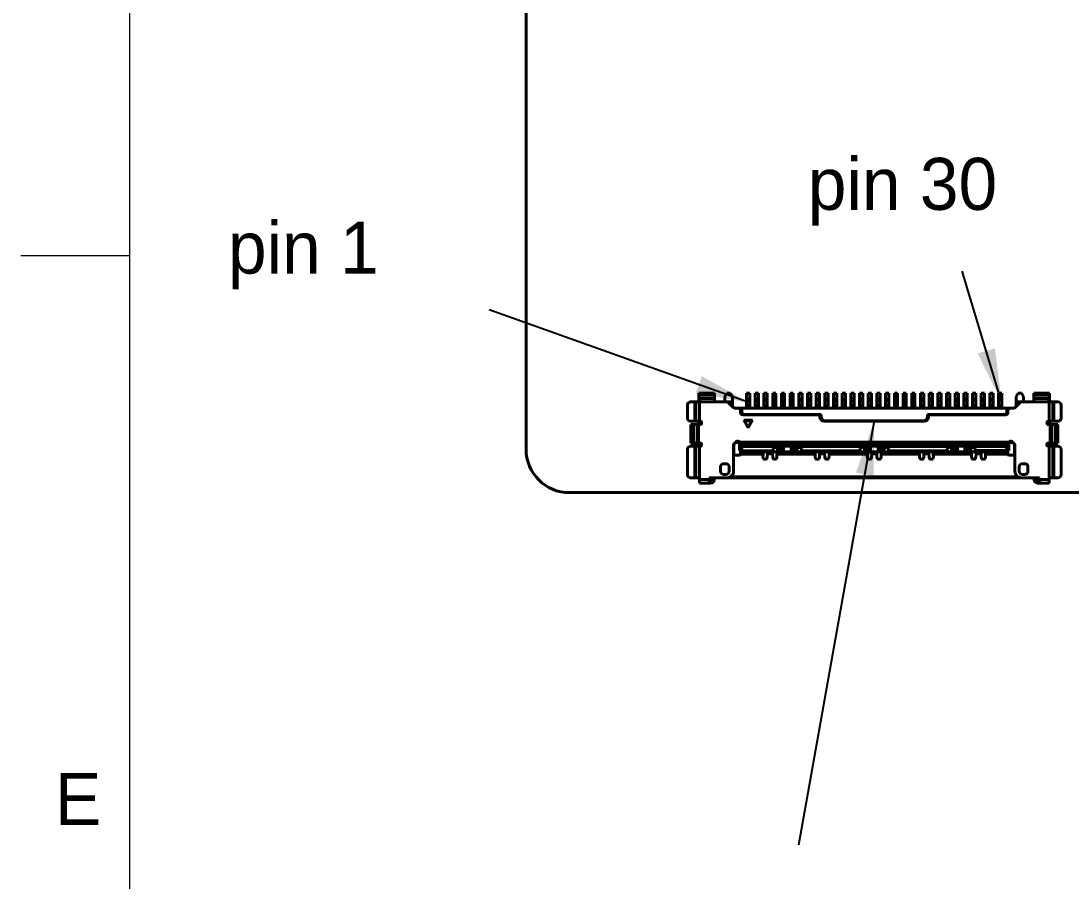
# Model space of a CAD drawing. Header units: millimetres. Extents: x 15 to 205, y 5 to 292.
# Drawn here: x 15 to 63.33, y 69.72 to 109.32 of the extents above; entities that cross this region are included whole.
import ezdxf

# ---------------------------------------------------------------- set-up
doc = ezdxf.new("R2010")
doc.units = ezdxf.units.MM
for name, color, linetype in [('Annotations', 7, 'Continuous'), ('Border', 7, 'Continuous'), ('Geometries', 7, 'Continuous')]:
    doc.layers.add(name, color=color, linetype=linetype)
doc.styles.add('Shapr0', font='txt', dxfattribs={"height": 2.3925})
doc.dimstyles.new('ISO-25', dxfattribs={"dimtxt": 2.5, "dimasz": 2.5, "dimexe": 1.25, "dimexo": 0.625, "dimtad": 1, "dimtxsty": 'Standard', "dimcen": 2.5, "dimadec": 0, "dimazin": 0, "dimtfac": 1, "dimtmove": 0, "dimatfit": 3, "dimfxl": 1, "dimarcsym": 0})

msp = doc.modelspace()

# ---------------------------------------------------------------- linework, layer by layer
at = {"layer": 'Border', "linetype": 'Continuous', "lineweight": 15}
for p, q in [((20, 287), (20, 10)), ((20, 98.5), (15, 98.5))]:
    msp.add_line(p, q, dxfattribs=at)
at = {"layer": 'Geometries', "linetype": 'Continuous', "lineweight": 40}
for p, q in [((38.247, 120.603), (38.247, 89.603)), ((46.202, 92.087), (46.202, 92.187)), ((46.202, 92.187), (46.922, 92.187)), ((46.202, 91.937), (46.202, 92.087)), ((46.922, 92.087), (46.202, 92.087)), ((46.202, 91.937), (46.922, 91.937)), ((46.202, 91.887), (46.202, 91.937)), ((46.202, 91.787), (46.202, 91.887)), ((46.302, 91.787), (46.202, 91.887)), ((46.922, 92.187), (46.922, 92.087)), ((46.922, 92.087), (46.922, 91.937)), ((46.922, 91.937), (46.922, 91.787)), ((47.497, 92.187), (47.397, 92.037)), ((47.397, 92.037), (47.397, 91.787)), ((47.647, 92.187), (47.497, 92.187)), ((47.747, 92.037), (47.647, 92.187)), ((47.747, 91.787), (47.747, 92.037)), ((48.397, 92.167), (48.397, 92.187)), ((48.397, 92.187), (48.547, 92.187)), ((48.397, 92.167), (48.547, 92.167)), ((48.397, 91.917), (48.397, 92.167)), ((48.397, 91.837), (48.397, 91.917)), ((48.547, 91.917), (48.397, 91.917)), ((48.397, 91.637), (48.397, 91.837)), ((48.397, 91.837), (48.547, 91.837)), ((48.547, 92.187), (48.547, 92.167)), ((48.547, 92.167), (48.547, 91.917)), ((48.547, 91.917), (48.547, 91.837)), ((48.547, 91.837), (48.547, 91.637)), ((48.797, 92.167), (48.797, 92.187)), ((48.797, 92.187), (48.947, 92.187)), ((48.797, 91.917), (48.797, 92.167)), ((48.797, 92.167), (48.947, 92.167)), ((48.797, 91.837), (48.797, 91.917)), ((48.947, 91.917), (48.797, 91.917)), ((48.797, 91.637), (48.797, 91.837)), ((48.797, 91.837), (48.947, 91.837)), ((48.947, 92.187), (48.947, 92.167)), ((48.947, 92.167), (48.947, 91.917)), ((48.947, 91.917), (48.947, 91.837)), ((48.947, 91.837), (48.947, 91.637)), ((49.197, 92.167), (49.197, 92.187)), ((49.197, 92.187), (49.347, 92.187)), ((49.197, 91.917), (49.197, 92.167)), ((49.197, 92.167), (49.347, 92.167)), ((49.347, 91.917), (49.197, 91.917)), ((49.197, 91.837), (49.197, 91.917)), ((49.197, 91.837), (49.347, 91.837)), ((49.197, 91.637), (49.197, 91.837)), ((49.347, 92.187), (49.347, 92.167)), ((49.347, 92.167), (49.347, 91.917)), ((49.347, 91.917), (49.347, 91.837)), ((49.347, 91.837), (49.347, 91.637)), ((49.597, 92.167), (49.597, 92.187)), ((49.597, 92.187), (49.747, 92.187)), ((49.597, 91.917), (49.597, 92.167)), ((49.597, 92.167), (49.747, 92.167)), ((49.597, 91.837), (49.597, 91.917)), ((49.747, 91.917), (49.597, 91.917)), ((49.597, 91.637), (49.597, 91.837)), ((49.597, 91.837), (49.747, 91.837)), ((49.747, 92.187), (49.747, 92.167)), ((49.747, 92.167), (49.747, 91.917)), ((49.747, 91.917), (49.747, 91.837)), ((49.747, 91.837), (49.747, 91.637)), ((49.997, 92.167), (49.997, 92.187)), ((49.997, 92.187), (50.147, 92.187)), ((49.997, 91.917), (49.997, 92.167)), ((49.997, 92.167), (50.147, 92.167)), ((49.997, 91.837), (49.997, 91.917)), ((50.147, 91.917), (49.997, 91.917)), ((49.997, 91.637), (49.997, 91.837)), ((49.997, 91.837), (50.147, 91.837)), ((50.147, 92.187), (50.147, 92.167)), ((50.147, 92.167), (50.147, 91.917)), ((50.147, 91.917), (50.147, 91.837)), ((50.147, 91.837), (50.147, 91.637)), ((50.397, 92.167), (50.397, 92.187)), ((50.397, 92.187), (50.547, 92.187)), ((50.397, 91.917), (50.397, 92.167)), ((50.397, 92.167), (50.547, 92.167)), ((50.547, 91.917), (50.397, 91.917)), ((50.397, 91.837), (50.397, 91.917)), ((50.397, 91.637), (50.397, 91.837)), ((50.397, 91.837), (50.547, 91.837)), ((50.547, 92.187), (50.547, 92.167)), ((50.547, 92.167), (50.547, 91.917)), ((50.547, 91.917), (50.547, 91.837)), ((50.547, 91.837), (50.547, 91.637)), ((50.797, 92.167), (50.797, 92.187)), ((50.797, 92.187), (50.947, 92.187)), ((50.797, 91.917), (50.797, 92.167)), ((50.797, 92.167), (50.947, 92.167)), ((50.797, 91.837), (50.797, 91.917)), ((50.947, 91.917), (50.797, 91.917)), ((50.797, 91.637), (50.797, 91.837)), ((50.797, 91.837), (50.947, 91.837)), ((50.947, 92.187), (50.947, 92.167)), ((50.947, 92.167), (50.947, 91.917)), ((50.947, 91.917), (50.947, 91.837)), ((50.947, 91.837), (50.947, 91.637)), ((51.197, 92.167), (51.197, 92.187)), ((51.197, 92.187), (51.347, 92.187)), ((51.197, 91.917), (51.197, 92.167)), ((51.197, 92.167), (51.347, 92.167)), ((51.197, 91.837), (51.197, 91.917)), ((51.347, 91.917), (51.197, 91.917)), ((51.197, 91.637), (51.197, 91.837)), ((51.197, 91.837), (51.347, 91.837)), ((51.347, 92.187), (51.347, 92.167)), ((51.347, 92.167), (51.347, 91.917)), ((51.347, 91.917), (51.347, 91.837)), ((51.347, 91.837), (51.347, 91.637)), ((51.597, 92.187), (51.747, 92.187)), ((51.597, 92.167), (51.597, 92.187)), ((51.597, 91.917), (51.597, 92.167)), ((51.597, 92.167), (51.747, 92.167)), ((51.597, 91.837), (51.597, 91.917)), ((51.747, 91.917), (51.597, 91.917)), ((51.597, 91.837), (51.747, 91.837)), ((51.597, 91.637), (51.597, 91.837)), ((51.747, 92.187), (51.747, 92.167)), ((51.747, 92.167), (51.747, 91.917)), ((51.747, 91.917), (51.747, 91.837)), ((51.747, 91.837), (51.747, 91.637)), ((51.997, 92.187), (52.147, 92.187)), ((51.997, 92.167), (51.997, 92.187)), ((51.997, 92.167), (52.147, 92.167)), ((51.997, 91.917), (51.997, 92.167)), ((51.997, 91.837), (51.997, 91.917)), ((52.147, 91.917), (51.997, 91.917)), ((51.997, 91.837), (52.147, 91.837)), ((51.997, 91.637), (51.997, 91.837)), ((52.147, 92.187), (52.147, 92.167)), ((52.147, 92.167), (52.147, 91.917)), ((52.147, 91.917), (52.147, 91.837)), ((52.147, 91.837), (52.147, 91.637)), ((52.397, 92.167), (52.397, 92.187)), ((52.397, 92.187), (52.547, 92.187)), ((52.397, 91.917), (52.397, 92.167)), ((52.397, 92.167), (52.547, 92.167)), ((52.547, 91.917), (52.397, 91.917)), ((52.397, 91.837), (52.397, 91.917)), ((52.397, 91.637), (52.397, 91.837)), ((52.397, 91.837), (52.547, 91.837)), ((52.547, 92.187), (52.547, 92.167)), ((52.547, 92.167), (52.547, 91.917)), ((52.547, 91.917), (52.547, 91.837)), ((52.547, 91.837), (52.547, 91.637)), ((52.797, 92.187), (52.947, 92.187)), ((52.797, 92.167), (52.797, 92.187)), ((52.797, 91.917), (52.797, 92.167)), ((52.797, 92.167), (52.947, 92.167)), ((52.797, 91.837), (52.797, 91.917)), ((52.947, 91.917), (52.797, 91.917)), ((52.797, 91.837), (52.947, 91.837)), ((52.797, 91.637), (52.797, 91.837)), ((52.947, 92.187), (52.947, 92.167)), ((52.947, 92.167), (52.947, 91.917)), ((52.947, 91.917), (52.947, 91.837)), ((52.947, 91.837), (52.947, 91.637)), ((53.197, 92.167), (53.197, 92.187)), ((53.197, 92.187), (53.347, 92.187)), ((53.197, 91.917), (53.197, 92.167)), ((53.197, 92.167), (53.347, 92.167)), ((53.197, 91.837), (53.197, 91.917)), ((53.347, 91.917), (53.197, 91.917)), ((53.197, 91.837), (53.347, 91.837)), ((53.197, 91.637), (53.197, 91.837)), ((53.347, 92.187), (53.347, 92.167)), ((53.347, 92.167), (53.347, 91.917)), ((53.347, 91.917), (53.347, 91.837)), ((53.347, 91.837), (53.347, 91.637)), ((53.597, 92.167), (53.597, 92.187)), ((53.597, 92.187), (53.747, 92.187)), ((53.597, 91.917), (53.597, 92.167)), ((53.597, 92.167), (53.747, 92.167)), ((53.597, 91.837), (53.597, 91.917)), ((53.747, 91.917), (53.597, 91.917)), ((53.597, 91.637), (53.597, 91.837)), ((53.597, 91.837), (53.747, 91.837)), ((53.747, 92.187), (53.747, 92.167)), ((53.747, 92.167), (53.747, 91.917)), ((53.747, 91.917), (53.747, 91.837)), ((53.747, 91.837), (53.747, 91.637)), ((53.997, 92.167), (53.997, 92.187)), ((53.997, 92.187), (54.147, 92.187)), ((53.997, 91.917), (53.997, 92.167)), ((53.997, 92.167), (54.147, 92.167)), ((53.997, 91.837), (53.997, 91.917)), ((54.147, 91.917), (53.997, 91.917)), ((53.997, 91.837), (54.147, 91.837)), ((53.997, 91.637), (53.997, 91.837)), ((54.147, 92.187), (54.147, 92.167)), ((54.147, 92.167), (54.147, 91.917)), ((54.147, 91.917), (54.147, 91.837)), ((54.147, 91.837), (54.147, 91.637)), ((54.397, 92.167), (54.397, 92.187)), ((54.397, 92.187), (54.547, 92.187)), ((54.397, 92.167), (54.547, 92.167)), ((54.397, 91.917), (54.397, 92.167)), ((54.397, 91.837), (54.397, 91.917)), ((54.547, 91.917), (54.397, 91.917)), ((54.397, 91.637), (54.397, 91.837)), ((54.397, 91.837), (54.547, 91.837)), ((54.547, 92.187), (54.547, 92.167)), ((54.547, 92.167), (54.547, 91.917)), ((54.547, 91.917), (54.547, 91.837)), ((54.547, 91.837), (54.547, 91.637)), ((54.797, 92.167), (54.797, 92.187)), ((54.797, 92.187), (54.947, 92.187)), ((54.797, 91.917), (54.797, 92.167)), ((54.797, 92.167), (54.947, 92.167)), ((54.797, 91.837), (54.797, 91.917)), ((54.947, 91.917), (54.797, 91.917)), ((54.797, 91.837), (54.947, 91.837)), ((54.797, 91.637), (54.797, 91.837)), ((54.947, 92.187), (54.947, 92.167)), ((54.947, 92.167), (54.947, 91.917)), ((54.947, 91.917), (54.947, 91.837)), ((54.947, 91.837), (54.947, 91.637)), ((55.197, 92.167), (55.197, 92.187)), ((55.197, 92.187), (55.347, 92.187)), ((55.197, 91.917), (55.197, 92.167)), ((55.197, 92.167), (55.347, 92.167)), ((55.197, 91.837), (55.197, 91.917)), ((55.347, 91.917), (55.197, 91.917)), ((55.197, 91.637), (55.197, 91.837)), ((55.197, 91.837), (55.347, 91.837)), ((55.347, 92.187), (55.347, 92.167)), ((55.347, 92.167), (55.347, 91.917)), ((55.347, 91.917), (55.347, 91.837)), ((55.347, 91.837), (55.347, 91.637)), ((55.597, 92.167), (55.597, 92.187)), ((55.597, 92.187), (55.747, 92.187)), ((55.597, 91.917), (55.597, 92.167)), ((55.597, 92.167), (55.747, 92.167)), ((55.747, 91.917), (55.597, 91.917)), ((55.597, 91.837), (55.597, 91.917)), ((55.597, 91.837), (55.747, 91.837)), ((55.597, 91.637), (55.597, 91.837)), ((55.747, 92.187), (55.747, 92.167)), ((55.747, 92.167), (55.747, 91.917)), ((55.747, 91.917), (55.747, 91.837)), ((55.747, 91.837), (55.747, 91.637)), ((55.997, 92.167), (55.997, 92.187)), ((56.147, 92.187), (55.997, 92.187)), ((56.147, 92.167), (55.997, 92.167)), ((55.997, 91.917), (55.997, 92.167)), ((55.997, 91.837), (55.997, 91.917)), ((56.147, 91.917), (55.997, 91.917)), ((55.997, 91.637), (55.997, 91.837)), ((55.997, 91.837), (56.147, 91.837)), ((56.147, 92.187), (56.147, 92.167)), ((56.147, 92.167), (56.147, 91.917)), ((56.147, 91.917), (56.147, 91.837)), ((56.147, 91.837), (56.147, 91.637)), ((56.397, 92.167), (56.397, 92.187)), ((56.547, 92.187), (56.397, 92.187)), ((56.397, 91.917), (56.397, 92.167)), ((56.547, 92.167), (56.397, 92.167)), ((56.397, 91.837), (56.397, 91.917)), ((56.547, 91.917), (56.397, 91.917)), ((56.397, 91.637), (56.397, 91.837)), ((56.397, 91.837), (56.547, 91.837)), ((56.547, 92.187), (56.547, 92.167)), ((56.547, 92.167), (56.547, 91.917)), ((56.547, 91.917), (56.547, 91.837)), ((56.547, 91.837), (56.547, 91.637)), ((56.947, 92.187), (56.797, 92.187)), ((56.797, 92.167), (56.797, 92.187)), ((56.947, 92.167), (56.797, 92.167)), ((56.797, 91.917), (56.797, 92.167)), ((56.797, 91.837), (56.797, 91.917)), ((56.947, 91.917), (56.797, 91.917)), ((56.797, 91.837), (56.947, 91.837)), ((56.797, 91.637), (56.797, 91.837)), ((56.947, 92.187), (56.947, 92.167)), ((56.947, 92.167), (56.947, 91.917)), ((56.947, 91.917), (56.947, 91.837)), ((56.947, 91.837), (56.947, 91.637)), ((57.197, 92.167), (57.197, 92.187)), ((57.347, 92.187), (57.197, 92.187)), ((57.347, 92.167), (57.197, 92.167)), ((57.197, 91.917), (57.197, 92.167)), ((57.197, 91.837), (57.197, 91.917)), ((57.347, 91.917), (57.197, 91.917)), ((57.197, 91.637), (57.197, 91.837)), ((57.197, 91.837), (57.347, 91.837)), ((57.347, 92.187), (57.347, 92.167)), ((57.347, 92.167), (57.347, 91.917)), ((57.347, 91.917), (57.347, 91.837)), ((57.347, 91.837), (57.347, 91.637)), ((57.597, 92.167), (57.597, 92.187)), ((57.747, 92.187), (57.597, 92.187)), ((57.597, 91.917), (57.597, 92.167)), ((57.747, 92.167), (57.597, 92.167)), ((57.597, 91.837), (57.597, 91.917)), ((57.747, 91.917), (57.597, 91.917)), ((57.597, 91.637), (57.597, 91.837)), ((57.597, 91.837), (57.747, 91.837)), ((57.747, 92.187), (57.747, 92.167)), ((57.747, 92.167), (57.747, 91.917)), ((57.747, 91.917), (57.747, 91.837)), ((57.747, 91.837), (57.747, 91.637)), ((57.997, 92.167), (57.997, 92.187)), ((58.147, 92.187), (57.997, 92.187)), ((58.147, 92.167), (57.997, 92.167)), ((57.997, 91.917), (57.997, 92.167)), ((57.997, 91.837), (57.997, 91.917)), ((58.147, 91.917), (57.997, 91.917)), ((57.997, 91.637), (57.997, 91.837)), ((57.997, 91.837), (58.147, 91.837)), ((58.147, 92.187), (58.147, 92.167)), ((58.147, 92.167), (58.147, 91.917)), ((58.147, 91.917), (58.147, 91.837)), ((58.147, 91.837), (58.147, 91.637)), ((58.397, 92.167), (58.397, 92.187)), ((58.547, 92.187), (58.397, 92.187)), ((58.397, 91.917), (58.397, 92.167)), ((58.547, 92.167), (58.397, 92.167)), ((58.397, 91.837), (58.397, 91.917)), ((58.547, 91.917), (58.397, 91.917)), ((58.397, 91.637), (58.397, 91.837)), ((58.397, 91.837), (58.547, 91.837)), ((58.547, 92.187), (58.547, 92.167)), ((58.547, 92.167), (58.547, 91.917)), ((58.547, 91.917), (58.547, 91.837)), ((58.547, 91.837), (58.547, 91.637)), ((58.947, 92.187), (58.797, 92.187)), ((58.797, 92.167), (58.797, 92.187)), ((58.947, 92.167), (58.797, 92.167)), ((58.797, 91.917), (58.797, 92.167)), ((58.797, 91.837), (58.797, 91.917)), ((58.947, 91.917), (58.797, 91.917)), ((58.797, 91.837), (58.947, 91.837)), ((58.797, 91.637), (58.797, 91.837)), ((58.947, 92.187), (58.947, 92.167)), ((58.947, 92.167), (58.947, 91.917)), ((58.947, 91.917), (58.947, 91.837)), ((58.947, 91.837), (58.947, 91.637)), ((59.197, 92.167), (59.197, 92.187)), ((59.347, 92.187), (59.197, 92.187)), ((59.197, 91.917), (59.197, 92.167)), ((59.347, 92.167), (59.197, 92.167)), ((59.197, 91.837), (59.197, 91.917)), ((59.347, 91.917), (59.197, 91.917)), ((59.197, 91.637), (59.197, 91.837)), ((59.197, 91.837), (59.347, 91.837)), ((59.347, 92.187), (59.347, 92.167)), ((59.347, 92.167), (59.347, 91.917)), ((59.347, 91.917), (59.347, 91.837)), ((59.347, 91.837), (59.347, 91.637)), ((59.597, 92.167), (59.597, 92.187)), ((59.747, 92.187), (59.597, 92.187)), ((59.747, 92.167), (59.597, 92.167)), ((59.597, 91.917), (59.597, 92.167)), ((59.597, 91.837), (59.597, 91.917)), ((59.747, 91.917), (59.597, 91.917)), ((59.597, 91.837), (59.747, 91.837)), ((59.597, 91.637), (59.597, 91.837)), ((59.747, 92.187), (59.747, 92.167)), ((59.747, 92.167), (59.747, 91.917)), ((59.747, 91.917), (59.747, 91.837)), ((59.747, 91.837), (59.747, 91.637)), ((60.147, 92.187), (59.997, 92.187)), ((59.997, 92.167), (59.997, 92.187)), ((59.997, 91.917), (59.997, 92.167)), ((60.147, 92.167), (59.997, 92.167)), ((59.997, 91.837), (59.997, 91.917)), ((60.147, 91.917), (59.997, 91.917)), ((59.997, 91.637), (59.997, 91.837)), ((59.997, 91.837), (60.147, 91.837)), ((60.147, 92.187), (60.147, 92.167)), ((60.147, 92.167), (60.147, 91.917)), ((60.147, 91.917), (60.147, 91.837)), ((60.147, 91.837), (60.147, 91.637)), ((60.897, 92.187), (60.797, 92.037)), ((60.797, 92.037), (60.797, 91.787)), ((61.047, 92.187), (60.897, 92.187)), ((61.147, 92.037), (61.047, 92.187)), ((61.147, 91.787), (61.147, 92.037)), ((61.622, 92.187), (62.342, 92.187)), ((61.622, 92.087), (61.622, 92.187)), ((62.342, 92.087), (61.622, 92.087)), ((61.622, 91.937), (61.622, 92.087)), ((61.622, 91.787), (61.622, 91.937)), ((62.342, 91.937), (61.622, 91.937)), ((62.242, 91.787), (62.342, 91.887)), ((62.342, 92.187), (62.342, 92.087)), ((62.342, 92.087), (62.342, 91.937)), ((62.342, 91.937), (62.342, 91.887)), ((62.342, 91.887), (62.342, 91.787)), ((45.672, 91.037), (45.672, 91.637)), ((45.822, 91.787), (46.007, 91.787)), ((46.007, 91.787), (46.057, 91.787)), ((46.007, 91.787), (46.007, 90.887)), ((46.057, 91.787), (46.202, 91.787)), ((46.057, 90.887), (46.057, 91.787)), ((46.202, 91.787), (46.227, 91.787)), ((46.227, 91.787), (46.227, 90.887)), ((46.302, 91.787), (46.227, 91.787)), ((46.922, 91.787), (46.302, 91.787)), ((47.397, 91.787), (46.922, 91.787)), ((47.522, 91.787), (47.397, 91.787)), ((47.747, 91.787), (47.522, 91.787)), ((47.567, 91.743), (47.522, 91.787)), ((47.567, 91.743), (47.747, 91.743)), ((47.718, 91.591), (47.567, 91.743)), ((47.747, 91.591), (47.718, 91.591)), ((47.747, 91.562), (47.718, 91.591)), ((47.747, 91.743), (47.747, 91.787)), ((47.747, 91.743), (47.747, 91.591)), ((47.747, 91.562), (47.747, 91.591)), ((47.822, 91.487), (47.747, 91.562)), ((47.822, 91.487), (48.022, 91.487)), ((48.022, 91.487), (48.172, 91.487)), ((48.122, 91.287), (48.122, 91.387)), ((48.172, 91.487), (48.367, 91.487)), ((48.172, 91.307), (48.172, 91.487)), ((48.367, 91.487), (48.577, 91.487)), ((48.397, 91.517), (48.397, 91.637)), ((48.397, 91.637), (48.547, 91.637)), ((48.547, 91.637), (48.547, 91.517)), ((48.577, 91.487), (48.767, 91.487)), ((48.767, 91.487), (48.977, 91.487)), ((48.797, 91.517), (48.797, 91.637)), ((48.797, 91.637), (48.947, 91.637)), ((48.947, 91.637), (48.947, 91.517)), ((48.977, 91.487), (49.167, 91.487)), ((49.167, 91.487), (49.377, 91.487)), ((49.197, 91.637), (49.347, 91.637)), ((49.197, 91.517), (49.197, 91.637)), ((49.347, 91.637), (49.347, 91.517)), ((49.377, 91.487), (49.567, 91.487)), ((49.567, 91.487), (49.777, 91.487)), ((49.597, 91.517), (49.597, 91.637)), ((49.597, 91.637), (49.747, 91.637)), ((49.747, 91.637), (49.747, 91.517)), ((49.777, 91.487), (49.967, 91.487)), ((49.967, 91.487), (50.177, 91.487)), ((49.997, 91.517), (49.997, 91.637)), ((49.997, 91.637), (50.147, 91.637)), ((50.147, 91.637), (50.147, 91.517)), ((50.177, 91.487), (50.367, 91.487)), ((50.367, 91.487), (50.577, 91.487)), ((50.397, 91.637), (50.547, 91.637)), ((50.397, 91.517), (50.397, 91.637)), ((50.547, 91.637), (50.547, 91.517)), ((50.577, 91.487), (50.767, 91.487)), ((50.767, 91.487), (50.977, 91.487)), ((50.797, 91.637), (50.947, 91.637)), ((50.797, 91.517), (50.797, 91.637)), ((50.947, 91.637), (50.947, 91.517)), ((50.977, 91.487), (51.167, 91.487)), ((51.167, 91.487), (51.377, 91.487)), ((51.197, 91.517), (51.197, 91.637)), ((51.197, 91.637), (51.347, 91.637)), ((51.347, 91.637), (51.347, 91.517)), ((51.377, 91.487), (51.567, 91.487)), ((51.567, 91.487), (51.777, 91.487)), ((51.597, 91.517), (51.597, 91.637)), ((51.597, 91.637), (51.747, 91.637)), ((51.747, 91.637), (51.747, 91.517)), ((51.777, 91.487), (51.967, 91.487)), ((51.967, 91.487), (52.177, 91.487)), ((51.997, 91.517), (51.997, 91.637)), ((51.997, 91.637), (52.147, 91.637)), ((52.147, 91.637), (52.147, 91.517)), ((52.177, 91.487), (52.367, 91.487)), ((52.367, 91.487), (52.577, 91.487)), ((52.397, 91.517), (52.397, 91.637)), ((52.397, 91.637), (52.547, 91.637)), ((52.547, 91.637), (52.547, 91.517)), ((52.577, 91.487), (52.767, 91.487)), ((52.767, 91.487), (52.977, 91.487)), ((52.797, 91.517), (52.797, 91.637)), ((52.797, 91.637), (52.947, 91.637)), ((52.947, 91.637), (52.947, 91.517)), ((52.977, 91.487), (53.167, 91.487)), ((53.167, 91.487), (53.377, 91.487)), ((53.197, 91.517), (53.197, 91.637)), ((53.197, 91.637), (53.347, 91.637)), ((53.347, 91.637), (53.347, 91.517)), ((53.377, 91.487), (53.567, 91.487)), ((53.567, 91.487), (53.777, 91.487)), ((53.597, 91.517), (53.597, 91.637)), ((53.597, 91.637), (53.747, 91.637)), ((53.747, 91.637), (53.747, 91.517)), ((53.777, 91.487), (53.967, 91.487)), ((53.967, 91.487), (54.177, 91.487)), ((53.997, 91.517), (53.997, 91.637)), ((53.997, 91.637), (54.147, 91.637)), ((54.147, 91.637), (54.147, 91.517)), ((54.177, 91.487), (54.367, 91.487)), ((54.367, 91.487), (54.577, 91.487)), ((54.397, 91.637), (54.547, 91.637)), ((54.397, 91.517), (54.397, 91.637)), ((54.547, 91.637), (54.547, 91.517)), ((54.577, 91.487), (54.767, 91.487)), ((54.767, 91.487), (54.977, 91.487)), ((54.797, 91.637), (54.947, 91.637)), ((54.797, 91.517), (54.797, 91.637)), ((54.947, 91.637), (54.947, 91.517)), ((54.977, 91.487), (55.167, 91.487)), ((55.167, 91.487), (55.377, 91.487)), ((55.197, 91.517), (55.197, 91.637)), ((55.197, 91.637), (55.347, 91.637)), ((55.347, 91.637), (55.347, 91.517)), ((55.377, 91.487), (55.567, 91.487)), ((55.567, 91.487), (55.777, 91.487)), ((55.597, 91.637), (55.747, 91.637)), ((55.597, 91.517), (55.597, 91.637)), ((55.747, 91.637), (55.747, 91.517)), ((55.777, 91.487), (55.967, 91.487)), ((55.967, 91.487), (56.177, 91.487)), ((55.997, 91.517), (55.997, 91.637)), ((55.997, 91.637), (56.147, 91.637)), ((56.147, 91.637), (56.147, 91.517)), ((56.177, 91.487), (56.367, 91.487)), ((56.367, 91.487), (56.577, 91.487)), ((56.397, 91.517), (56.397, 91.637)), ((56.397, 91.637), (56.547, 91.637)), ((56.547, 91.637), (56.547, 91.517)), ((56.577, 91.487), (56.767, 91.487)), ((56.767, 91.487), (56.977, 91.487)), ((56.797, 91.517), (56.797, 91.637)), ((56.797, 91.637), (56.947, 91.637)), ((56.947, 91.637), (56.947, 91.517)), ((56.977, 91.487), (57.167, 91.487)), ((57.167, 91.487), (57.377, 91.487)), ((57.197, 91.637), (57.347, 91.637)), ((57.197, 91.517), (57.197, 91.637)), ((57.347, 91.637), (57.347, 91.517)), ((57.377, 91.487), (57.567, 91.487)), ((57.567, 91.487), (57.777, 91.487)), ((57.597, 91.517), (57.597, 91.637)), ((57.597, 91.637), (57.747, 91.637)), ((57.747, 91.637), (57.747, 91.517)), ((57.777, 91.487), (57.967, 91.487)), ((57.967, 91.487), (58.177, 91.487)), ((57.997, 91.517), (57.997, 91.637)), ((57.997, 91.637), (58.147, 91.637)), ((58.147, 91.637), (58.147, 91.517)), ((58.177, 91.487), (58.367, 91.487)), ((58.367, 91.487), (58.577, 91.487)), ((58.397, 91.637), (58.547, 91.637)), ((58.397, 91.517), (58.397, 91.637)), ((58.547, 91.637), (58.547, 91.517)), ((58.577, 91.487), (58.767, 91.487)), ((58.767, 91.487), (58.977, 91.487)), ((58.797, 91.517), (58.797, 91.637)), ((58.797, 91.637), (58.947, 91.637)), ((58.947, 91.637), (58.947, 91.517)), ((58.977, 91.487), (59.167, 91.487)), ((59.167, 91.487), (59.377, 91.487)), ((59.197, 91.517), (59.197, 91.637)), ((59.197, 91.637), (59.347, 91.637)), ((59.347, 91.637), (59.347, 91.517)), ((59.377, 91.487), (59.567, 91.487)), ((59.567, 91.487), (59.777, 91.487)), ((59.597, 91.517), (59.597, 91.637)), ((59.597, 91.637), (59.747, 91.637)), ((59.747, 91.637), (59.747, 91.517)), ((59.777, 91.487), (59.967, 91.487)), ((59.967, 91.487), (60.177, 91.487)), ((59.997, 91.637), (60.147, 91.637)), ((59.997, 91.517), (59.997, 91.637)), ((60.147, 91.637), (60.147, 91.517)), ((60.177, 91.487), (60.372, 91.487)), ((60.372, 91.487), (60.522, 91.487)), ((60.372, 91.307), (60.372, 91.487)), ((60.422, 91.387), (60.422, 91.287)), ((60.522, 91.487), (60.722, 91.487)), ((60.797, 91.562), (60.722, 91.487)), ((60.797, 91.787), (61.022, 91.787)), ((60.797, 91.787), (60.797, 91.743)), ((60.797, 91.743), (60.797, 91.591)), ((60.797, 91.743), (60.978, 91.743)), ((60.826, 91.591), (60.797, 91.591)), ((60.797, 91.591), (60.797, 91.562)), ((60.826, 91.591), (60.797, 91.562)), ((60.978, 91.743), (60.826, 91.591)), ((61.022, 91.787), (60.978, 91.743)), ((61.147, 91.787), (61.022, 91.787)), ((61.622, 91.787), (61.147, 91.787)), ((62.242, 91.787), (61.622, 91.787)), ((62.317, 91.787), (62.242, 91.787)), ((62.317, 90.887), (62.317, 91.787)), ((62.317, 91.787), (62.342, 91.787)), ((62.342, 91.787), (62.487, 91.787)), ((62.487, 91.787), (62.487, 90.887)), ((62.487, 91.787), (62.537, 91.787)), ((62.537, 91.787), (62.722, 91.787)), ((62.537, 90.887), (62.537, 91.787)), ((62.872, 91.637), (62.872, 91.037)), ((45.822, 90.887), (46.007, 90.887)), ((46.007, 90.887), (46.057, 90.887)), ((46.057, 90.887), (46.202, 90.887)), ((46.202, 90.887), (46.227, 90.887)), ((46.202, 90.737), (46.202, 90.887)), ((46.227, 90.887), (46.272, 90.887)), ((46.302, 90.747), (46.302, 90.877)), ((51.772, 91.187), (48.222, 91.187)), ((51.822, 91.207), (48.272, 91.207)), ((48.272, 90.937), (48.307, 90.917)), ((48.272, 90.937), (48.672, 90.937)), ((48.472, 90.591), (48.272, 90.937)), ((48.307, 90.917), (48.638, 90.917)), ((48.472, 90.631), (48.307, 90.917)), ((48.672, 90.937), (48.472, 90.591)), ((48.638, 90.917), (48.472, 90.631)), ((48.672, 90.937), (48.638, 90.917)), ((48.672, 90.937), (48.672, 90.937)), ((51.772, 91.087), (51.772, 91.187)), ((51.822, 91.107), (51.822, 91.207)), ((56.572, 90.887), (51.972, 90.887)), ((56.522, 90.907), (52.022, 90.907)), ((60.272, 91.207), (56.722, 91.207)), ((56.722, 91.207), (56.722, 91.107)), ((60.322, 91.187), (56.772, 91.187)), ((56.772, 91.187), (56.772, 91.087)), ((62.242, 90.877), (62.242, 90.747)), ((62.272, 90.887), (62.317, 90.887)), ((62.342, 90.887), (62.317, 90.887)), ((62.487, 90.887), (62.342, 90.887)), ((62.342, 90.887), (62.342, 90.737)), ((62.487, 90.887), (62.537, 90.887)), ((62.537, 90.887), (62.722, 90.887)), ((45.95, 90.737), (45.827, 90.737)), ((45.827, 90.737), (45.827, 89.887)), ((45.95, 90.737), (45.95, 89.887)), ((46.116, 90.737), (45.95, 90.737)), ((46.116, 90.737), (46.177, 90.737)), ((46.116, 89.887), (46.116, 90.737)), ((46.202, 90.737), (46.177, 90.737)), ((46.177, 90.737), (46.177, 89.887)), ((46.272, 90.737), (46.202, 90.737)), ((46.322, 90.837), (46.322, 90.787)), ((48.472, 90.631), (48.472, 90.591)), ((62.222, 90.787), (62.222, 90.837)), ((62.342, 90.737), (62.272, 90.737)), ((62.367, 90.737), (62.342, 90.737)), ((62.428, 90.737), (62.367, 90.737)), ((62.367, 89.887), (62.367, 90.737)), ((62.595, 90.737), (62.428, 90.737)), ((62.428, 90.737), (62.428, 89.887)), ((62.717, 90.737), (62.595, 90.737)), ((62.595, 89.887), (62.595, 90.737)), ((62.717, 89.887), (62.717, 90.737)), ((47.827, 89.856), (47.887, 89.917)), ((47.887, 89.917), (47.918, 89.948)), ((47.887, 89.917), (48.06, 89.917)), ((47.989, 89.977), (48.003, 89.977)), ((48.05, 89.945), (48.055, 89.93)), ((48.055, 89.93), (48.06, 89.917)), ((48.055, 89.93), (60.489, 89.93)), ((48.06, 89.917), (48.072, 89.884)), ((60.472, 89.884), (60.485, 89.917)), ((60.485, 89.917), (60.489, 89.93)), ((60.485, 89.917), (60.657, 89.917)), ((60.489, 89.93), (60.495, 89.945)), ((60.542, 89.977), (60.556, 89.977)), ((60.627, 89.948), (60.657, 89.917)), ((60.657, 89.917), (60.718, 89.856)), ((45.672, 89.587), (45.672, 88.437)), ((45.822, 89.737), (46.007, 89.737)), ((45.827, 89.887), (45.95, 89.887)), ((45.95, 89.887), (46.116, 89.887)), ((46.007, 89.737), (46.007, 88.287)), ((46.057, 89.737), (46.007, 89.737)), ((46.057, 89.737), (46.227, 89.737)), ((46.057, 88.287), (46.057, 89.737)), ((46.116, 89.887), (46.177, 89.887)), ((46.177, 89.887), (46.202, 89.887)), ((46.202, 89.837), (46.202, 89.887)), ((46.202, 89.887), (46.272, 89.887)), ((46.252, 89.787), (46.202, 89.837)), ((46.272, 89.737), (46.227, 89.737)), ((46.227, 89.737), (46.227, 88.287)), ((46.302, 89.787), (46.252, 89.787)), ((46.302, 89.877), (46.302, 89.787)), ((46.302, 89.787), (46.322, 89.787)), ((46.322, 89.837), (46.322, 89.787)), ((47.797, 88.587), (47.797, 89.786)), ((47.812, 89.838), (47.812, 89.372)), ((48.072, 89.884), (48.104, 89.801)), ((48.072, 89.884), (48.072, 89.587)), ((48.122, 89.587), (48.072, 89.587)), ((48.072, 89.587), (48.072, 89.537)), ((48.122, 89.537), (48.072, 89.537)), ((48.12, 89.757), (48.104, 89.801)), ((60.441, 89.801), (48.104, 89.801)), ((48.12, 89.757), (48.122, 89.752)), ((60.424, 89.757), (48.12, 89.757)), ((48.122, 89.587), (48.122, 89.752)), ((48.122, 89.752), (48.128, 89.736)), ((48.122, 89.552), (48.122, 89.587)), ((48.122, 89.552), (48.198, 89.552)), ((48.122, 89.537), (48.122, 89.552)), ((48.122, 89.432), (48.122, 89.537)), ((48.122, 89.396), (48.122, 89.432)), ((48.122, 89.432), (49.156, 89.432)), ((48.129, 89.735), (48.128, 89.736)), ((48.198, 89.552), (48.129, 89.735)), ((48.129, 89.735), (50.131, 89.735)), ((48.203, 89.537), (48.198, 89.552)), ((48.203, 89.537), (48.222, 89.487)), ((49.62, 89.527), (48.203, 89.537)), ((48.222, 89.487), (48.252, 89.487)), ((49.158, 89.487), (48.252, 89.487)), ((49.156, 89.432), (49.155, 89.396)), ((49.158, 89.487), (49.156, 89.432)), ((49.158, 89.487), (49.363, 89.487)), ((49.357, 89.398), (49.363, 89.487)), ((49.363, 89.487), (49.572, 89.487)), ((49.572, 89.487), (49.582, 89.487)), ((49.582, 89.487), (49.587, 89.398)), ((49.582, 89.487), (49.787, 89.487)), ((49.622, 89.637), (49.622, 89.527)), ((49.772, 89.687), (49.672, 89.687)), ((49.789, 89.432), (49.787, 89.487)), ((49.787, 89.487), (50.972, 89.487)), ((49.79, 89.396), (49.789, 89.432)), ((51.556, 89.432), (49.789, 89.432)), ((49.822, 89.637), (49.822, 89.562)), ((49.822, 89.637), (50.097, 89.637)), ((49.822, 89.496), (49.822, 89.562)), ((50.097, 89.496), (49.822, 89.496)), ((50.097, 89.687), (50.097, 89.637)), ((50.097, 89.637), (50.097, 89.562)), ((50.097, 89.562), (50.097, 89.496)), ((50.397, 89.737), (50.147, 89.737)), ((50.413, 89.735), (54.131, 89.735)), ((50.447, 89.637), (50.447, 89.687)), ((50.447, 89.562), (50.447, 89.637)), ((50.722, 89.637), (50.447, 89.637)), ((50.447, 89.496), (50.447, 89.562)), ((50.722, 89.496), (50.447, 89.496)), ((50.722, 89.562), (50.722, 89.637)), ((50.722, 89.562), (50.722, 89.496)), ((50.872, 89.687), (50.772, 89.687)), ((50.922, 89.527), (50.922, 89.637)), ((50.924, 89.528), (53.62, 89.528)), ((50.972, 89.487), (51.558, 89.487)), ((51.556, 89.432), (51.555, 89.396)), ((51.558, 89.487), (51.556, 89.432)), ((51.558, 89.487), (51.763, 89.487)), ((51.757, 89.398), (51.763, 89.487)), ((51.763, 89.487), (51.982, 89.487)), ((51.982, 89.487), (51.987, 89.398)), ((51.982, 89.487), (52.187, 89.487)), ((52.187, 89.487), (53.572, 89.487)), ((52.189, 89.432), (52.187, 89.487)), ((52.19, 89.396), (52.189, 89.432)), ((53.956, 89.432), (52.189, 89.432)), ((53.572, 89.487), (53.958, 89.487)), ((53.622, 89.527), (53.622, 89.637)), ((53.672, 89.687), (53.772, 89.687)), ((53.822, 89.637), (53.822, 89.562)), ((54.097, 89.637), (53.822, 89.637)), ((53.822, 89.496), (53.822, 89.562)), ((53.822, 89.496), (53.958, 89.496)), ((53.956, 89.432), (53.955, 89.396)), ((53.958, 89.487), (53.956, 89.432)), ((54.097, 89.496), (53.958, 89.496)), ((53.958, 89.487), (54.163, 89.487)), ((54.097, 89.687), (54.097, 89.637)), ((54.097, 89.637), (54.097, 89.562)), ((54.097, 89.562), (54.097, 89.496)), ((54.397, 89.737), (54.147, 89.737)), ((54.157, 89.398), (54.163, 89.487)), ((54.163, 89.487), (54.382, 89.487)), ((54.382, 89.487), (54.587, 89.487)), ((54.382, 89.487), (54.387, 89.398)), ((54.413, 89.735), (58.131, 89.735)), ((54.447, 89.637), (54.447, 89.687)), ((54.722, 89.637), (54.447, 89.637)), ((54.447, 89.562), (54.447, 89.637)), ((54.447, 89.496), (54.447, 89.562)), ((54.447, 89.496), (54.587, 89.496)), ((54.722, 89.496), (54.587, 89.496)), ((54.589, 89.432), (54.587, 89.487)), ((54.587, 89.487), (54.972, 89.487)), ((54.59, 89.396), (54.589, 89.432)), ((56.356, 89.432), (54.589, 89.432)), ((54.722, 89.562), (54.722, 89.637)), ((54.722, 89.562), (54.722, 89.496)), ((54.872, 89.687), (54.772, 89.687)), ((54.922, 89.527), (54.922, 89.637)), ((54.924, 89.528), (57.62, 89.528)), ((54.972, 89.487), (56.358, 89.487)), ((56.356, 89.432), (56.355, 89.396)), ((56.358, 89.487), (56.356, 89.432)), ((56.358, 89.487), (56.563, 89.487)), ((56.557, 89.398), (56.563, 89.487)), ((56.563, 89.487), (56.782, 89.487)), ((56.782, 89.487), (56.787, 89.398)), ((56.782, 89.487), (56.987, 89.487)), ((56.989, 89.432), (56.987, 89.487)), ((56.987, 89.487), (57.572, 89.487)), ((56.99, 89.396), (56.989, 89.432)), ((58.756, 89.432), (56.989, 89.432)), ((57.572, 89.487), (58.758, 89.487)), ((57.622, 89.527), (57.622, 89.637)), ((57.672, 89.687), (57.772, 89.687)), ((57.822, 89.637), (57.822, 89.562)), ((58.097, 89.637), (57.822, 89.637)), ((57.822, 89.496), (57.822, 89.562)), ((58.097, 89.496), (57.822, 89.496)), ((58.097, 89.687), (58.097, 89.637)), ((58.097, 89.637), (58.097, 89.562)), ((58.097, 89.562), (58.097, 89.496)), ((58.147, 89.737), (58.397, 89.737)), ((58.413, 89.735), (60.416, 89.735)), ((58.447, 89.637), (58.447, 89.687)), ((58.447, 89.562), (58.447, 89.637)), ((58.722, 89.637), (58.447, 89.637)), ((58.447, 89.496), (58.447, 89.562)), ((58.722, 89.496), (58.447, 89.496)), ((58.722, 89.562), (58.722, 89.637)), ((58.722, 89.562), (58.722, 89.496)), ((58.756, 89.432), (58.755, 89.396)), ((58.758, 89.487), (58.756, 89.432)), ((58.758, 89.487), (58.963, 89.487)), ((58.872, 89.687), (58.772, 89.687)), ((58.922, 89.527), (58.922, 89.637)), ((58.923, 89.537), (59.386, 89.537)), ((58.957, 89.398), (58.963, 89.487)), ((58.963, 89.487), (58.972, 89.487)), ((58.972, 89.487), (59.182, 89.487)), ((59.182, 89.487), (59.187, 89.398)), ((59.182, 89.487), (59.387, 89.487)), ((60.341, 89.537), (59.386, 89.537)), ((59.386, 89.537), (59.386, 89.537)), ((59.389, 89.432), (59.387, 89.487)), ((59.387, 89.487), (60.292, 89.487)), ((59.39, 89.396), (59.389, 89.432)), ((59.389, 89.432), (59.389, 89.432)), ((60.422, 89.432), (59.389, 89.432)), ((60.322, 89.487), (60.292, 89.487)), ((60.341, 89.537), (60.322, 89.487)), ((60.347, 89.552), (60.341, 89.537)), ((60.416, 89.735), (60.347, 89.552)), ((60.347, 89.552), (60.422, 89.552)), ((60.416, 89.735), (60.422, 89.752)), ((60.422, 89.752), (60.424, 89.757)), ((60.422, 89.752), (60.422, 89.587)), ((60.472, 89.587), (60.422, 89.587)), ((60.422, 89.587), (60.422, 89.552)), ((60.422, 89.552), (60.422, 89.537)), ((60.422, 89.537), (60.422, 89.432)), ((60.472, 89.537), (60.422, 89.537)), ((60.422, 89.432), (60.422, 89.396)), ((60.441, 89.801), (60.424, 89.757)), ((60.441, 89.801), (60.472, 89.884)), ((60.472, 89.587), (60.472, 89.884)), ((60.472, 89.537), (60.472, 89.587)), ((60.732, 89.372), (60.732, 89.838)), ((60.747, 89.786), (60.747, 88.587)), ((62.222, 89.787), (62.222, 89.837)), ((62.222, 89.787), (62.242, 89.787)), ((62.242, 89.787), (62.242, 89.877)), ((62.292, 89.787), (62.242, 89.787)), ((62.272, 89.887), (62.342, 89.887)), ((62.317, 89.737), (62.272, 89.737)), ((62.342, 89.837), (62.292, 89.787)), ((62.487, 89.737), (62.317, 89.737)), ((62.317, 88.287), (62.317, 89.737)), ((62.342, 89.887), (62.342, 89.837)), ((62.342, 89.887), (62.367, 89.887)), ((62.428, 89.887), (62.367, 89.887)), ((62.428, 89.887), (62.595, 89.887)), ((62.537, 89.737), (62.487, 89.737)), ((62.487, 89.737), (62.487, 88.287)), ((62.537, 89.737), (62.722, 89.737)), ((62.537, 88.287), (62.537, 89.737)), ((62.595, 89.887), (62.717, 89.887)), ((62.872, 88.437), (62.872, 89.587)), ((47.347, 88.937), (47.447, 88.937)), ((47.862, 89.322), (48.072, 89.322)), ((48.122, 89.372), (48.122, 89.396)), ((49.155, 89.396), (48.122, 89.396)), ((48.122, 89.372), (49.154, 89.372)), ((49.154, 89.372), (49.15, 89.24)), ((49.155, 89.396), (49.154, 89.372)), ((49.347, 89.231), (49.357, 89.387)), ((49.357, 89.387), (49.357, 89.398)), ((49.587, 89.398), (49.357, 89.398)), ((49.357, 89.387), (49.588, 89.387)), ((49.587, 89.398), (49.588, 89.387)), ((49.588, 89.387), (49.598, 89.231)), ((51.555, 89.396), (49.79, 89.396)), ((49.79, 89.396), (49.791, 89.372)), ((49.794, 89.24), (49.791, 89.372)), ((49.791, 89.372), (51.554, 89.372)), ((51.554, 89.372), (51.55, 89.24)), ((51.554, 89.372), (51.555, 89.396)), ((51.747, 89.231), (51.757, 89.387)), ((51.757, 89.387), (51.757, 89.398)), ((51.987, 89.398), (51.757, 89.398)), ((51.757, 89.387), (51.988, 89.387)), ((51.987, 89.398), (51.988, 89.387)), ((51.988, 89.387), (51.998, 89.231)), ((52.19, 89.396), (52.191, 89.372)), ((53.955, 89.396), (52.19, 89.396)), ((52.194, 89.24), (52.191, 89.372)), ((52.191, 89.372), (53.954, 89.372)), ((53.954, 89.372), (53.95, 89.24)), ((53.954, 89.372), (53.955, 89.396)), ((54.147, 89.231), (54.157, 89.387)), ((54.157, 89.387), (54.157, 89.398)), ((54.387, 89.398), (54.157, 89.398)), ((54.157, 89.387), (54.388, 89.387)), ((54.387, 89.398), (54.388, 89.387)), ((54.388, 89.387), (54.398, 89.231)), ((54.59, 89.396), (54.591, 89.372)), ((56.355, 89.396), (54.59, 89.396)), ((54.594, 89.24), (54.591, 89.372)), ((54.591, 89.372), (56.354, 89.372)), ((56.354, 89.372), (56.35, 89.24)), ((56.354, 89.372), (56.355, 89.396)), ((56.547, 89.231), (56.557, 89.387)), ((56.557, 89.387), (56.557, 89.398)), ((56.787, 89.398), (56.557, 89.398)), ((56.557, 89.387), (56.788, 89.387)), ((56.787, 89.398), (56.788, 89.387)), ((56.788, 89.387), (56.798, 89.231)), ((56.99, 89.396), (56.991, 89.372)), ((58.755, 89.396), (56.99, 89.396)), ((56.994, 89.24), (56.991, 89.372)), ((56.991, 89.372), (58.754, 89.372)), ((58.754, 89.372), (58.75, 89.24)), ((58.754, 89.372), (58.755, 89.396)), ((58.947, 89.231), (58.957, 89.387)), ((58.957, 89.387), (58.957, 89.398)), ((59.187, 89.398), (58.957, 89.398)), ((58.957, 89.387), (59.188, 89.387)), ((59.187, 89.398), (59.188, 89.387)), ((59.188, 89.387), (59.198, 89.231)), ((59.391, 89.372), (59.39, 89.396)), ((60.422, 89.396), (59.39, 89.396)), ((59.391, 89.372), (60.422, 89.372)), ((59.394, 89.24), (59.391, 89.372)), ((60.422, 89.372), (60.422, 89.396)), ((60.472, 89.322), (60.682, 89.322)), ((61.097, 88.937), (61.197, 88.937)), ((47.197, 88.587), (47.197, 88.787)), ((47.597, 88.787), (47.597, 88.587)), ((60.947, 88.587), (60.947, 88.787)), ((61.347, 88.787), (61.347, 88.587)), ((46.007, 88.287), (45.822, 88.287)), ((46.007, 88.287), (46.057, 88.287)), ((46.227, 88.287), (46.057, 88.287)), ((46.227, 88.287), (46.227, 88.207)), ((46.227, 88.207), (46.227, 88.037)), ((46.227, 88.207), (46.667, 88.207)), ((46.667, 88.037), (46.227, 88.037)), ((46.667, 88.287), (46.797, 88.287)), ((46.667, 88.287), (46.667, 88.207)), ((46.667, 88.207), (46.667, 88.157)), ((46.667, 88.157), (46.667, 88.037)), ((46.667, 88.157), (46.739, 88.157)), ((46.739, 88.037), (46.667, 88.037)), ((46.788, 88.202), (46.797, 88.287)), ((46.797, 88.287), (46.917, 88.287)), ((46.917, 88.287), (46.908, 88.19)), ((46.917, 88.287), (47.497, 88.287)), ((47.447, 88.437), (47.347, 88.437)), ((47.497, 88.287), (61.047, 88.287)), ((47.663, 88.337), (60.882, 88.337)), ((61.047, 88.287), (61.627, 88.287)), ((61.197, 88.437), (61.097, 88.437)), ((61.637, 88.19), (61.627, 88.287)), ((61.627, 88.287), (61.748, 88.287)), ((61.748, 88.287), (61.756, 88.202)), ((61.748, 88.287), (61.877, 88.287)), ((61.806, 88.157), (61.877, 88.157)), ((61.877, 88.037), (61.806, 88.037)), ((61.877, 88.207), (61.877, 88.287)), ((61.877, 88.157), (61.877, 88.207)), ((61.877, 88.207), (62.317, 88.207)), ((61.877, 88.037), (61.877, 88.157)), ((62.317, 88.037), (61.877, 88.037)), ((62.487, 88.287), (62.317, 88.287)), ((62.317, 88.207), (62.317, 88.287)), ((62.317, 88.037), (62.317, 88.207)), ((62.487, 88.287), (62.537, 88.287)), ((62.722, 88.287), (62.537, 88.287)), ((40.247, 87.603), (98.247, 87.603))]:
    msp.add_line(p, q, dxfattribs=at)
at = {"layer": 'Geometries', "linetype": 'Continuous', "lineweight": 40, "flags": 128}
for points in [[(50.147, 89.737), (50.143, 89.737), (50.139, 89.737), (50.135, 89.736), (50.131, 89.735)], [(50.413, 89.735), (50.409, 89.736), (50.406, 89.737), (50.401, 89.737), (50.397, 89.737)], [(54.147, 89.737), (54.143, 89.737), (54.139, 89.737), (54.135, 89.736), (54.131, 89.735)], [(54.413, 89.735), (54.409, 89.736), (54.406, 89.737), (54.401, 89.737), (54.397, 89.737)], [(58.131, 89.735), (58.135, 89.736), (58.139, 89.737), (58.143, 89.737), (58.147, 89.737)], [(58.397, 89.737), (58.401, 89.737), (58.405, 89.737), (58.409, 89.736), (58.413, 89.735)]]:
    msp.add_lwpolyline(points, dxfattribs=at)
at = {"layer": 'Geometries', "linetype": 'Continuous', "lineweight": 40}
for centre, radius, start, end in [((45.822, 91.637), 0.15, 90, 180), ((48.022, 91.387), 0.1, 0, 90), ((48.367, 91.517), 0.03, 270, 0), ((48.577, 91.517), 0.03, 180, 270), ((48.767, 91.517), 0.03, 270, 0), ((48.977, 91.517), 0.03, 180, 270), ((49.167, 91.517), 0.03, 270, 0), ((49.377, 91.517), 0.03, 180, 270), ((49.567, 91.517), 0.03, 270, 0), ((49.777, 91.517), 0.03, 180, 270), ((49.967, 91.517), 0.03, 270, 0), ((50.177, 91.517), 0.03, 180, 270), ((50.367, 91.517), 0.03, 270, 0), ((50.577, 91.517), 0.03, 180, 270), ((50.767, 91.517), 0.03, 270, 0), ((50.977, 91.517), 0.03, 180, 270), ((51.167, 91.517), 0.03, 270, 0), ((51.377, 91.517), 0.03, 180, 270), ((51.567, 91.517), 0.03, 270, 0), ((51.777, 91.517), 0.03, 180, 270), ((51.967, 91.517), 0.03, 270, 0), ((52.177, 91.517), 0.03, 180, 270), ((52.367, 91.517), 0.03, 270, 0), ((52.577, 91.517), 0.03, 180, 270), ((52.767, 91.517), 0.03, 270, 0), ((52.977, 91.517), 0.03, 180, 270), ((53.167, 91.517), 0.03, 270, 0), ((53.377, 91.517), 0.03, 180, 270), ((53.567, 91.517), 0.03, 270, 0), ((53.777, 91.517), 0.03, 180, 270), ((53.967, 91.517), 0.03, 270, 0), ((54.177, 91.517), 0.03, 180, 270), ((54.367, 91.517), 0.03, 270, 0), ((54.577, 91.517), 0.03, 180, 270), ((54.767, 91.517), 0.03, 270, 0), ((54.977, 91.517), 0.03, 180, 270), ((55.167, 91.517), 0.03, 270, 0), ((55.377, 91.517), 0.03, 180, 270), ((55.567, 91.517), 0.03, 270, 0), ((55.777, 91.517), 0.03, 180, 270), ((55.967, 91.517), 0.03, 270, 0), ((56.177, 91.517), 0.03, 180, 270), ((56.367, 91.517), 0.03, 270, 0), ((56.577, 91.517), 0.03, 180, 270), ((56.767, 91.517), 0.03, 270, 0), ((56.977, 91.517), 0.03, 180, 270), ((57.167, 91.517), 0.03, 270, 0), ((57.377, 91.517), 0.03, 180, 270), ((57.567, 91.517), 0.03, 270, 0), ((57.777, 91.517), 0.03, 180, 270), ((57.967, 91.517), 0.03, 270, 0), ((58.177, 91.517), 0.03, 180, 270), ((58.367, 91.517), 0.03, 270, 0), ((58.577, 91.517), 0.03, 180, 270), ((58.767, 91.517), 0.03, 270, 0), ((58.977, 91.517), 0.03, 180, 270), ((59.167, 91.517), 0.03, 270, 0), ((59.377, 91.517), 0.03, 180, 270), ((59.567, 91.517), 0.03, 270, 0), ((59.777, 91.517), 0.03, 180, 270), ((59.967, 91.517), 0.03, 270, 0), ((60.177, 91.517), 0.03, 180, 270), ((60.522, 91.387), 0.1, 90, 180), ((62.722, 91.637), 0.15, 0, 90), ((45.822, 91.037), 0.15, 180, 270), ((46.272, 90.837), 0.05, 53.1301, 90), ((46.272, 90.837), 0.05, 0, 53.1301), ((48.222, 91.287), 0.1, 180, 270), ((48.272, 91.307), 0.1, 180, 270), ((51.972, 91.087), 0.2, 180, 270), ((52.022, 91.107), 0.2, 180, 270), ((56.522, 91.107), 0.2, 270, 0), ((56.572, 91.087), 0.2, 270, 0), ((60.272, 91.307), 0.1, 270, 0), ((60.322, 91.287), 0.1, 270, 0), ((62.272, 90.837), 0.05, 126.8699, 180), ((62.272, 90.837), 0.05, 90, 126.8699), ((62.722, 91.037), 0.15, 270, 0), ((46.272, 90.787), 0.05, 270, 306.8699), ((46.272, 90.787), 0.05, 306.8699, 0), ((62.272, 90.787), 0.05, 180, 233.1301), ((62.272, 90.787), 0.05, 233.1301, 270), ((47.989, 89.877), 0.1, 90, 135), ((48.003, 89.927), 0.05, 20.6841, 90), ((60.542, 89.927), 0.05, 90, 159.3159), ((60.556, 89.877), 0.1, 45, 90), ((40.247, 89.603), 2, 180, 270), ((45.822, 89.587), 0.15, 90, 180), ((46.272, 89.837), 0.05, 53.1301, 90), ((46.272, 89.787), 0.05, 270, 0), ((46.272, 89.837), 0.05, 0, 53.1301), ((47.897, 89.786), 0.1, 148.2117, 180), ((47.897, 89.786), 0.1, 135, 148.2117), ((49.572, 89.537), 0.05, 270, 349.2635), ((49.672, 89.637), 0.05, 90, 180), ((49.772, 89.637), 0.05, 0, 90), ((50.147, 89.687), 0.05, 108.62, 180), ((50.397, 89.687), 0.05, 0, 71.38), ((50.772, 89.637), 0.05, 90, 180), ((50.872, 89.637), 0.05, 0, 90), ((50.972, 89.537), 0.05, 190.7365, 270), ((53.572, 89.537), 0.05, 270, 349.2635), ((53.672, 89.637), 0.05, 90, 180), ((53.772, 89.637), 0.05, 0, 90), ((54.147, 89.687), 0.05, 108.62, 180), ((54.397, 89.687), 0.05, 0, 71.38), ((54.772, 89.637), 0.05, 90, 180), ((54.872, 89.637), 0.05, 0, 90), ((54.972, 89.537), 0.05, 190.7365, 270), ((57.572, 89.537), 0.05, 270, 349.2635), ((57.672, 89.637), 0.05, 90, 180), ((57.772, 89.637), 0.05, 0, 90), ((58.147, 89.687), 0.05, 108.62, 180), ((58.397, 89.687), 0.05, 0, 71.38), ((58.772, 89.637), 0.05, 90, 180), ((58.872, 89.637), 0.05, 0, 90), ((58.972, 89.537), 0.05, 190.7365, 270), ((60.647, 89.786), 0.1, 31.7883, 45), ((60.647, 89.786), 0.1, 0, 31.7883), ((62.272, 89.837), 0.05, 126.8699, 180), ((62.272, 89.787), 0.05, 180, 270), ((62.272, 89.837), 0.05, 90, 126.8699), ((62.722, 89.587), 0.15, 0, 90), ((47.347, 88.787), 0.15, 90, 180), ((47.447, 88.787), 0.15, 0, 90), ((47.862, 89.372), 0.05, 180, 270), ((48.072, 89.372), 0.05, 270, 0), ((49.25, 89.237), 0.1, 178.3293, 270), ((49.247, 89.237), 0.1, 271.6957, 356.5182), ((49.697, 89.237), 0.1, 183.4818, 268.3043), ((49.694, 89.237), 0.1, 270, 1.6707), ((51.65, 89.237), 0.1, 178.3293, 270), ((51.647, 89.237), 0.1, 271.6957, 356.5182), ((52.097, 89.237), 0.1, 183.4818, 268.3043), ((52.094, 89.237), 0.1, 270, 1.6707), ((54.05, 89.237), 0.1, 178.3293, 270), ((54.047, 89.237), 0.1, 271.6957, 356.5182), ((54.497, 89.237), 0.1, 183.4818, 268.3043), ((54.494, 89.237), 0.1, 270, 1.6707), ((56.45, 89.237), 0.1, 178.3293, 270), ((56.447, 89.237), 0.1, 271.6957, 356.5182), ((56.897, 89.237), 0.1, 183.4818, 268.3043), ((56.894, 89.237), 0.1, 270, 1.6707), ((58.85, 89.237), 0.1, 178.3293, 270), ((58.847, 89.237), 0.1, 271.6957, 356.5182), ((59.297, 89.237), 0.1, 183.4818, 268.3043), ((59.294, 89.237), 0.1, 270, 1.6707), ((60.472, 89.372), 0.05, 180, 270), ((60.682, 89.372), 0.05, 270, 0), ((61.097, 88.787), 0.15, 90, 180), ((61.197, 88.787), 0.15, 0, 90), ((47.347, 88.587), 0.15, 180, 270), ((47.447, 88.587), 0.15, 270, 0), ((47.497, 88.587), 0.3, 303.5573, 0), ((61.047, 88.587), 0.3, 180, 236.4427), ((61.097, 88.587), 0.15, 180, 270), ((61.197, 88.587), 0.15, 270, 0), ((45.822, 88.437), 0.15, 180, 270), ((46.739, 88.207), 0.05, 270, 354.2813), ((46.739, 88.207), 0.17, 270, 354.2813), ((47.497, 88.587), 0.3, 270, 303.5573), ((61.047, 88.587), 0.3, 236.4427, 270), ((61.806, 88.207), 0.17, 185.7187, 270), ((61.806, 88.207), 0.05, 185.7187, 270), ((62.722, 88.437), 0.15, 270, 0)]:
    msp.add_arc(centre, radius, start, end, dxfattribs=at)

# ---------------------------------------------------------------- texts
at = {"layer": 'Annotations', "linetype": 'Continuous', "lineweight": 15, "char_height": 1.79438, "width": 84.66672, "attachment_point": 4}
for s, insert in [('{\\fSF-Mono-Regular-Extended.ttf|b0|i0|c0|p0;\\H1.333333x;pin 30}', (51.214, 101.459)), ('{\\fSF-Mono-Regular-Extended.ttf|b0|i0|c0|p0;\\H1.333333x;pin 1}', (24.525, 98.523))]:
    msp.add_mtext(s, dxfattribs=dict(at, insert=insert))
at = {"layer": 'Border', "linetype": 'Continuous', "lineweight": 15, "insert": (18.696, 73.5), "char_height": 2.393, "width": 2.3925, "attachment_point": 6, "style": 'Shapr0'}
msp.add_mtext('E', dxfattribs=at)

# ---------------------------------------------------------------- leaders
at = {"layer": 'Annotations', "linetype": 'Continuous', "lineweight": 15}
for points in [[(60.147, 91.737), (58.325, 97.804)], [(48.547, 91.737), (36.55, 96.02)], [(54.272, 90.907), (50.784, 71.38)]]:
    msp.add_leader(points, dimstyle='ISO-25', dxfattribs=at)

doc.saveas('drawing.dxf')
